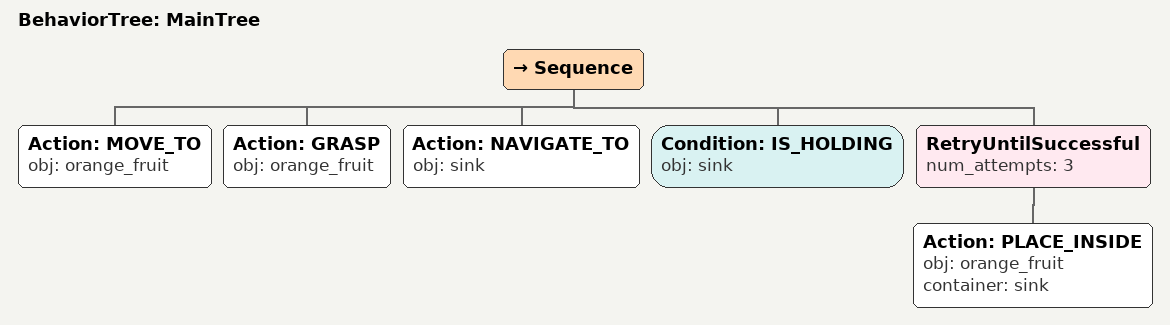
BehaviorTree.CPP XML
<root main_tree_to_execute="MainTree">
  <BehaviorTree ID="MainTree">
    <Sequence>
      <!-- Move to orange_fruit -->
      <Action ID="MOVE_TO" obj="orange_fruit" />
      <!-- Grasp orange_fruit -->
      <Action ID="GRASP" obj="orange_fruit" />
      <!-- Navigate to sink -->
      <Action ID="NAVIGATE_TO" obj="sink" />
      <!-- Check sink is holding before PLACE_INSIDE -->
      <Condition ID="IS_HOLDING" obj="sink" />
      <!-- Retry PLACE_INSIDE sink up to 3 attempts -->
      <RetryUntilSuccessful num_attempts="3">
        <!-- Place inside sink -->
        <Action ID="PLACE_INSIDE" obj="orange_fruit" container="sink" />
      </RetryUntilSuccessful>
    </Sequence>
  </BehaviorTree>
</root>
